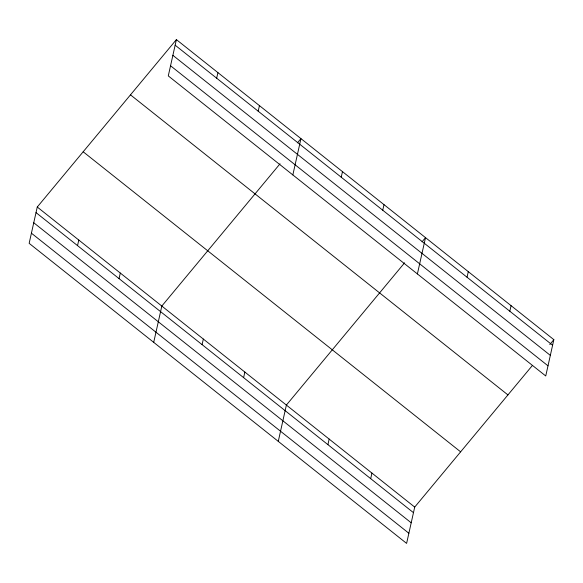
<?xml version="1.0" encoding="UTF-8"?>
<svg xmlns="http://www.w3.org/2000/svg" width="583" height="583" viewBox="0 0 583 583"><rect width="100%" height="100%" fill="white"/><g stroke="black" fill="none" stroke-linecap="round" stroke-linejoin="round"><path stroke-width="0.87" d="M176.394 39.608L168.283 75.907L545.739 375.969L553.85 339.663L176.394 39.608L37.261 207.031L29.15 243.337L406.606 543.392L414.717 507.093L532.345 365.541M77.539 245.618L78.785 240.036M119.056 278.623L120.302 273.048M153.708 342.352L161.826 306.053L280.037 163.801M216.672 78.195L217.918 72.613M202.097 344.64L203.343 339.058M258.189 111.2L259.435 105.618M243.614 377.646L244.867 372.063M292.841 174.929L300.959 138.63L297.468 142.82M278.273 441.375L286.384 405.068L404.595 262.824M341.23 177.21L342.476 171.635M327.916 444.654L329.162 439.079M382.747 210.223L383.993 204.64M370.693 478.665L371.939 473.083M417.399 273.944L425.517 237.645L422.026 241.843M467.049 277.231L468.295 271.656M509.826 311.242L511.072 305.66M549.784 344.56L553.85 339.663M175.148 45.19L552.604 345.245M172.881 55.327L550.337 355.382M170.549 65.77L548.005 365.832M130.483 94.861L507.939 394.917M83.18 151.784L460.628 451.84M37.261 207.031L414.717 507.093M36.015 212.613L413.471 512.668M33.748 222.75L411.204 522.805M31.416 233.193L408.872 533.256"/></g></svg>
